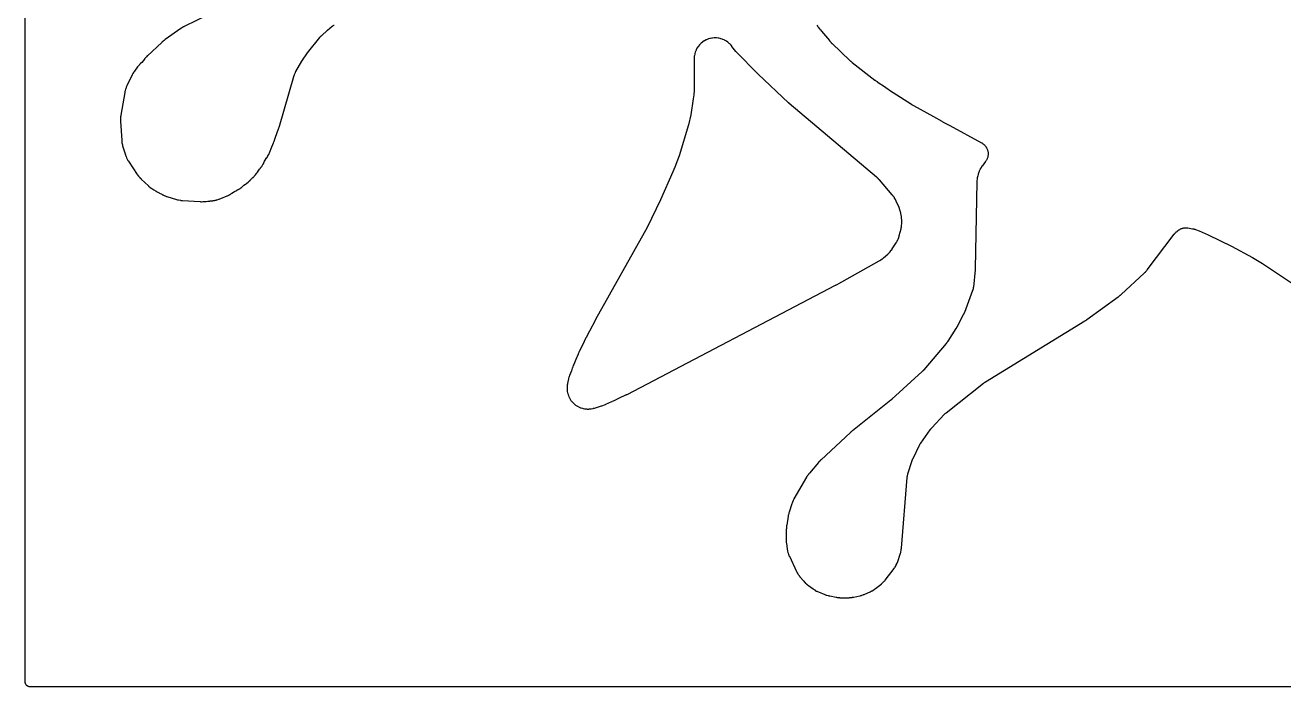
# Model space of a CAD drawing. Header units: millimetres. Extents: x 0 to 300, y 0 to 300.
# Drawn here: x -0.1 to 150, y -0.1 to 78.8 of the extents above; entities that cross this region are included whole.
import ezdxf

# ---------------------------------------------------------------- set-up
doc = ezdxf.new("R2010")
doc.units = ezdxf.units.MM
doc.layers.add('CUT', color=7, linetype='CONTINUOUS')

msp = doc.modelspace()

# ---------------------------------------------------------------- linework, layer by layer
at = {"layer": 'CUT'}
for points in [[(298.5625, -0.0625), (1.4375, -0.0625), (0.5522, -0.0625), (0.4788, -0.0589), (0.4206, -0.0503), (0.3635, -0.036), (0.3082, -0.0162), (0.255, 0.009), (0.2046, 0.0392), (0.1573, 0.0743), (0.1137, 0.1137), (0.0743, 0.1573), (0.0392, 0.2046), (0.009, 0.255), (-0.0162, 0.3082), (-0.036, 0.3635), (-0.0503, 0.4206), (-0.0589, 0.4788), (-0.0625, 0.5522), (-0.0625, 1.4375), (-0.0625, 298.5625)], [(21.6076, 80.0129), (18.9864, 78.7396), (18.9754, 78.7341), (18.9047, 78.698), (18.8939, 78.6923), (18.8518, 78.6697), (18.8306, 78.6577), (18.6939, 78.577), (18.6731, 78.5641), (18.633, 78.5382), (18.6228, 78.5314), (18.5571, 78.4869), (18.547, 78.48), (18.5339, 78.4708), (18.5188, 78.4606), (18.507, 78.4525), (16.6224, 77.122), (16.6061, 77.11), (16.501, 77.0304), (16.485, 77.0179), (16.3567, 76.9136), (16.3411, 76.9005), (16.2417, 76.8139), (16.2266, 76.8004), (14.5145, 75.2053), (14.4989, 75.1904), (14.3999, 75.0912), (14.3849, 75.0756), (14.2652, 74.9468), (14.2508, 74.9308), (14.1591, 74.8247), (14.1453, 74.8082), (13.8266, 74.4116), (13.6726, 74.2589), (13.664, 74.2502), (13.6088, 74.1932), (13.6004, 74.1844), (13.5679, 74.1495), (13.5517, 74.1313), (13.4486, 74.0108), (13.4331, 73.992), (13.4035, 73.9545), (13.3961, 73.9449), (13.3483, 73.8816), (13.341, 73.8718), (12.9716, 73.3619), (12.9642, 73.3515), (12.9174, 73.284), (12.9103, 73.2735), (12.883, 73.2323), (12.8695, 73.2109), (12.7847, 73.0701), (12.7721, 73.0482), (12.7483, 73.0048), (12.7424, 72.9937), (12.7045, 72.9207), (12.6988, 72.9095), (12.0691, 71.633), (12.0628, 71.6201), (12.0236, 71.5354), (12.0177, 71.5223), (11.9953, 71.4708), (11.9845, 71.4442), (11.9192, 71.2721), (11.9014, 71.2175), (11.8529, 71.0399), (11.846, 71.012), (11.8338, 70.9573), (11.8308, 70.9432), (11.8127, 70.8516), (11.8101, 70.8375), (11.8096, 70.8342), (11.343, 68.1326), (11.3403, 68.1153), (11.3242, 68.0026), (11.3219, 67.9853), (11.3143, 67.9174), (11.3113, 67.8825), (11.299, 67.6554), (11.2981, 67.6204), (11.2984, 67.5521), (11.2987, 67.5346), (11.3025, 67.4208), (11.3034, 67.4033), (11.4488, 65.079), (11.4503, 65.0607), (11.4613, 64.9421), (11.4633, 64.9238), (11.4721, 64.8529), (11.4778, 64.8166), (11.5215, 64.5826), (11.5294, 64.5467), (11.5468, 64.4774), (11.5515, 64.4597), (11.584, 64.3451), (11.5893, 64.3275), (11.8913, 63.375), (11.8924, 63.3716), (11.8968, 63.3582), (11.9265, 63.2716), (11.9312, 63.2583), (11.9503, 63.2067), (11.9607, 63.1805), (12.0311, 63.0143), (12.0555, 62.9635), (12.1413, 62.8046), (12.1553, 62.7801), (12.1836, 62.733), (12.191, 62.721), (12.2401, 62.6437), (12.2478, 62.6319), (13.3096, 61.0417), (13.3193, 61.0278), (13.383, 60.9379), (13.393, 60.9242), (13.4328, 60.8713), (13.454, 60.8448), (13.5962, 60.6766), (13.6188, 60.6514), (13.6643, 60.6033), (13.6761, 60.5912), (13.7542, 60.5134), (13.7664, 60.5016), (14.6459, 59.6724), (14.6594, 59.6601), (14.7482, 59.5814), (14.762, 59.5695), (14.8167, 59.5239), (14.8454, 59.5014), (15.0364, 59.3609), (15.0664, 59.3402), (15.1262, 59.3016), (15.1417, 59.2919), (15.2433, 59.2307), (15.2591, 59.2215), (15.5408, 59.063), (15.6752, 58.9746), (15.7343, 58.9404), (15.9298, 58.8417), (15.9551, 58.8299), (16.2121, 58.6853), (16.2259, 58.6777), (16.3167, 58.6298), (16.3307, 58.6226), (16.386, 58.5952), (16.4147, 58.582), (16.603, 58.5007), (16.6324, 58.489), (16.6902, 58.4676), (16.705, 58.4623), (16.8022, 58.4292), (16.8172, 58.4243), (17.9648, 58.067), (17.9821, 58.0619), (18.095, 58.0304), (18.1124, 58.0258), (18.1807, 58.009), (18.2159, 58.0014), (18.4462, 57.9591), (18.4819, 57.9537), (18.5516, 57.9452), (18.5696, 57.9433), (18.6863, 57.9325), (18.7042, 57.9312), (20.7846, 57.8032), (20.7957, 57.8026), (20.8731, 57.7993), (20.8846, 57.7989), (20.9354, 57.7977), (20.9599, 57.7976), (21.1125, 57.8002), (21.136, 57.8011), (21.1768, 57.8034), (21.1879, 57.8041), (21.2643, 57.8098), (21.2767, 57.8109), (21.4696, 57.8293), (21.4903, 57.8295), (21.5214, 57.8306), (21.7234, 57.8428), (21.7544, 57.8455), (21.8148, 57.8523), (21.8303, 57.8542), (21.9306, 57.8682), (21.946, 57.8705), (22.0101, 57.8811), (22.1459, 57.8941), (22.1598, 57.8956), (22.2496, 57.9063), (22.2634, 57.9082), (22.3172, 57.9158), (22.3446, 57.9204), (22.5199, 57.9539), (22.5741, 57.9668), (22.6601, 57.9917), (22.6897, 57.9975), (22.7073, 58.0012), (22.7756, 58.0168), (22.8104, 58.0258), (23.0344, 58.0912), (23.0686, 58.1023), (23.1345, 58.1259), (23.1513, 58.1322), (23.2601, 58.1748), (23.2767, 58.1816), (24.0359, 58.506), (24.0482, 58.5114), (24.128, 58.5476), (24.1402, 58.5533), (24.1877, 58.5761), (24.2117, 58.5884), (24.3659, 58.6713), (24.3893, 58.6846), (24.4345, 58.7116), (24.446, 58.7187), (24.5202, 58.7653), (24.5315, 58.7726), (24.5714, 58.7989), (24.8748, 58.9992), (25.1786, 59.1499), (25.1899, 59.1557), (25.2632, 59.194), (25.2744, 59.2), (25.318, 59.224), (25.34, 59.2367), (25.4795, 59.3214), (25.5219, 59.3496), (25.6537, 59.4458), (25.674, 59.4613), (25.7129, 59.4923), (25.7227, 59.5003), (25.7863, 59.5532), (25.796, 59.5615), (26.0156, 59.7521), (26.2, 59.8739), (26.2119, 59.8819), (26.2887, 59.9354), (26.3005, 59.9437), (26.3459, 59.9769), (26.3687, 59.9945), (26.5123, 60.1105), (26.5553, 60.1488), (26.6871, 60.278), (26.7072, 60.2986), (26.7455, 60.3399), (26.7551, 60.3506), (26.8171, 60.4207), (26.8265, 60.4317), (26.904, 60.5238), (27.0961, 60.6907), (27.1066, 60.7), (27.1742, 60.7616), (27.1845, 60.7712), (27.2243, 60.8092), (27.2442, 60.8291), (27.3688, 60.9597), (27.4057, 61.0022), (27.5175, 61.1439), (27.5344, 61.1664), (27.5664, 61.2111), (27.5744, 61.2227), (27.6259, 61.2983), (27.6337, 61.3101), (27.8609, 61.6615), (27.9796, 61.8027), (27.9913, 61.8169), (28.0652, 61.9105), (28.0764, 61.9251), (28.119, 61.9826), (28.14, 62.0127), (28.2701, 62.2126), (28.2891, 62.244), (28.3244, 62.3063), (28.3332, 62.3224), (28.3889, 62.4279), (28.3972, 62.4443), (28.4902, 62.6346), (28.7615, 63.0543), (28.7699, 63.0676), (28.8233, 63.1551), (28.8313, 63.1687), (28.862, 63.2221), (28.877, 63.2498), (28.9696, 63.4326), (28.9831, 63.4611), (29.008, 63.5174), (29.0141, 63.5319), (29.0531, 63.6267), (29.0589, 63.6413), (29.3301, 64.3537), (29.4635, 64.6266), (29.4689, 64.6382), (29.5039, 64.7137), (29.5091, 64.7254), (29.5291, 64.7712), (29.5389, 64.7948), (29.5988, 64.9499), (29.6076, 64.974), (29.6236, 65.0213), (29.6276, 65.0335), (29.6526, 65.1128), (29.6563, 65.1251), (29.7631, 65.4913), (30.1445, 66.4932), (30.1489, 66.5051), (30.1766, 66.5828), (30.1807, 66.5948), (30.2135, 66.693), (30.2173, 66.7051), (30.2417, 66.7839), (30.2454, 66.796), (31.9501, 72.744), (32.0403, 72.9498), (32.1493, 73.1983), (32.1869, 73.2842), (32.1969, 73.3069), (32.9395, 74.571), (33.5991, 75.5625), (35.0618, 77.3904), (35.0683, 77.3985), (35.0788, 77.4113), (35.106, 77.443), (35.1532, 77.4954), (35.1746, 77.5183), (35.1761, 77.5199), (35.1933, 77.5371), (35.2229, 77.5648), (35.2494, 77.5887), (35.9931, 78.2332), (36.5581, 78.719), (36.569, 78.7282), (36.5795, 78.737), (36.6137, 78.7633), (36.6387, 78.7819), (36.6405, 78.7832), (36.6662, 78.8009), (36.7246, 78.8397), (36.7598, 78.8619)], [(94.3033, 78.867), (94.4288, 78.6882), (94.4351, 78.6794), (94.4796, 78.6185), (94.4863, 78.6095), (94.5162, 78.5701), (94.5214, 78.5635), (94.5411, 78.5375), (94.5558, 78.5191), (94.6491, 78.4061), (94.6638, 78.389), (94.6899, 78.3597), (94.6971, 78.3518), (94.747, 78.2978), (94.7552, 78.2891), (94.8876, 78.1514), (95.823, 77.0058), (95.8351, 76.9914), (95.9153, 76.8992), (95.9279, 76.8853), (96.0321, 76.7728), (96.0451, 76.7592), (96.1309, 76.6723), (96.1443, 76.6591), (98.266, 74.6395), (98.2769, 74.6294), (98.3487, 74.5643), (98.3599, 74.5545), (98.4521, 74.4751), (98.4635, 74.4655), (98.5384, 74.4041), (98.5501, 74.3948), (101.255, 72.2896), (101.2649, 72.2821), (101.3294, 72.234), (101.3394, 72.2267), (101.4216, 72.168), (101.4317, 72.1609), (101.4981, 72.1155), (101.5084, 72.1087), (102.524, 71.445), (102.7633, 71.2626), (102.772, 71.2561), (102.8329, 71.2114), (102.8424, 71.2046), (102.9194, 71.1504), (102.9288, 71.1439), (102.9905, 71.1022), (103.0007, 71.0954), (105.6075, 69.4091), (105.6162, 69.4036), (105.6769, 69.3658), (105.6863, 69.36), (105.7629, 69.3143), (105.7722, 69.3088), (105.8333, 69.2738), (105.8434, 69.2681), (108.2494, 67.9496), (109.2287, 67.3844), (109.2348, 67.3809), (109.2776, 67.3568), (109.2842, 67.3532), (109.338, 67.3239), (109.3445, 67.3203), (109.3873, 67.2977), (109.3943, 67.2941), (110.18, 66.8915), (113.9495, 64.8257), (113.9886, 64.803), (114.0593, 64.7595), (114.1339, 64.7083), (114.1818, 64.6717), (114.2508, 64.6132), (114.2948, 64.572), (114.3577, 64.5068), (114.3973, 64.4614), (114.4533, 64.3903), (114.4881, 64.3411), (114.5367, 64.2647), (114.5664, 64.2123), (114.6071, 64.1314), (114.6314, 64.0762), (114.6637, 63.9917), (114.6823, 63.9344), (114.706, 63.847), (114.7188, 63.7881), (114.7335, 63.6988), (114.7404, 63.6389), (114.7461, 63.5485), (114.7468, 63.4883), (114.7434, 63.3978), (114.7381, 63.3378), (114.7256, 63.2481), (114.7143, 63.1889), (114.6929, 63.101), (114.6757, 63.0432), (114.6456, 62.9579), (114.6227, 62.9021), (114.5841, 62.8202), (114.5557, 62.7671), (114.5091, 62.6895), (114.4628, 62.6206), (114.4367, 62.5836), (114.0226, 62.0293), (114.0144, 62.0181), (113.9619, 61.9442), (113.9539, 61.9328), (113.9234, 61.8877), (113.9083, 61.8642), (113.8151, 61.7118), (113.7883, 61.6629), (113.7107, 61.5046), (113.6886, 61.4535), (113.6252, 61.2864), (113.6159, 61.2601), (113.5989, 61.2083), (113.5948, 61.195), (113.5686, 61.1083), (113.5647, 61.0949), (113.499, 60.8573), (113.4958, 60.8452), (113.4757, 60.7661), (113.4727, 60.7539), (113.4617, 60.7061), (113.4565, 60.6815), (113.4267, 60.5232), (113.4195, 60.4735), (113.4031, 60.3134), (113.401, 60.2883), (113.398, 60.2393), (113.3974, 60.2268), (113.3942, 60.1452), (113.3938, 60.1327), (113.2028, 49.8461), (113.2026, 49.837), (113.202, 49.8159), (113.2017, 49.8068), (113.2012, 49.7958), (113.2008, 49.7867), (113.1998, 49.7656), (113.1993, 49.7565), (113.1984, 49.7418), (113.1979, 49.7328), (113.1964, 49.7116), (113.1957, 49.7026), (113.1949, 49.6915), (113.1941, 49.6825), (113.1922, 49.6614), (113.1914, 49.6524), (112.989, 47.6198), (112.988, 47.6101), (112.9863, 47.5949), (112.9812, 47.5564), (112.9736, 47.5071), (112.9607, 47.4404), (112.9455, 47.375), (112.9276, 47.3094), (112.9127, 47.2618), (112.9003, 47.2251), (112.895, 47.2106), (112.8917, 47.2015), (111.9112, 44.5817), (111.9058, 44.5678), (111.8932, 44.5356), (111.8877, 44.5219), (111.8808, 44.5052), (111.875, 44.4915), (111.8613, 44.4598), (111.8553, 44.4462), (111.8455, 44.4244), (111.8393, 44.411), (111.8245, 44.3797), (111.8181, 44.3663), (111.8101, 44.3501), (111.8035, 44.3369), (111.7877, 44.3061), (111.7808, 44.293), (110.9973, 42.8236), (110.9939, 42.8173), (110.9859, 42.8027), (110.9825, 42.7964), (110.9744, 42.7817), (110.97, 42.774), (110.9598, 42.756), (110.9554, 42.7483), (110.9483, 42.736), (110.9439, 42.7284), (110.9335, 42.7109), (110.929, 42.7034), (110.9264, 42.6992), (110.921, 42.6904), (110.9082, 42.6698), (110.9027, 42.661), (109.9364, 41.1466), (109.9281, 41.1339), (109.9086, 41.1043), (109.9001, 41.0918), (109.8899, 41.0769), (109.8813, 41.0646), (109.861, 41.036), (109.8522, 41.0239), (109.8378, 41.0044), (109.8288, 40.9923), (109.8074, 40.9644), (109.7982, 40.9525), (109.7868, 40.9381), (109.7774, 40.9264), (109.7552, 40.8992), (109.7456, 40.8876), (107.0962, 37.7542), (107.0869, 37.7434), (107.0649, 37.7182), (107.0554, 37.7075), (107.0437, 37.6945), (107.034, 37.684), (107.0112, 37.6595), (107.0014, 37.6491), (106.9854, 37.6325), (106.9754, 37.6222), (106.9519, 37.5985), (106.9417, 37.5884), (106.9292, 37.5762), (106.9189, 37.5663), (106.8946, 37.5433), (106.8841, 37.5336), (103.2795, 34.2317), (103.2747, 34.2273), (103.2636, 34.2173), (103.2588, 34.213), (103.2475, 34.2029), (103.2415, 34.1976), (103.2275, 34.1854), (103.2214, 34.1801), (103.2117, 34.1718), (103.2057, 34.1667), (103.1917, 34.1549), (103.1857, 34.1498), (103.1824, 34.1471), (103.1751, 34.1411), (103.1581, 34.1273), (103.1508, 34.1214), (98.5611, 30.4762), (98.5524, 30.4692), (98.4928, 30.42), (98.4837, 30.4124), (98.4105, 30.3495), (98.4017, 30.3418), (98.3449, 30.291), (98.3356, 30.2826), (94.8198, 27.0078), (94.8077, 26.9962), (94.7302, 26.9198), (94.7184, 26.9079), (94.6238, 26.8093), (94.6124, 26.7971), (94.5392, 26.7165), (94.5281, 26.7039), (93.4396, 25.4354), (93.4305, 25.4246), (93.3725, 25.3536), (93.3637, 25.3426), (93.3298, 25.2992), (93.313, 25.2765), (93.2073, 25.1269), (93.1916, 25.1035), (93.162, 25.0571), (93.1545, 25.0451), (93.107, 24.9668), (93.0999, 24.9546), (91.5985, 22.3395), (91.591, 22.3261), (91.5434, 22.2379), (91.5362, 22.2242), (91.509, 22.1706), (91.4957, 22.1427), (91.4143, 21.9597), (91.4025, 21.9312), (91.3809, 21.875), (91.3756, 21.8605), (91.342, 21.7661), (91.3371, 21.7515), (91.0196, 20.7791), (91.0163, 20.7685), (90.9936, 20.6945), (90.9903, 20.6834), (90.9764, 20.6345), (90.9702, 20.6109), (90.9343, 20.4626), (90.9293, 20.4396), (90.9212, 20.3995), (90.9192, 20.3887), (90.9055, 20.3133), (90.9034, 20.301), (90.7276, 19.202), (90.7246, 19.1807), (90.7075, 19.0421), (90.7053, 19.0208), (90.6901, 18.8463), (90.6886, 18.8248), (90.6814, 18.6853), (90.6807, 18.6639), (90.6639, 17.5579), (90.6638, 17.5469), (90.6641, 17.4696), (90.6642, 17.4581), (90.6654, 17.4075), (90.6664, 17.3831), (90.676, 17.2313), (90.6779, 17.2078), (90.6821, 17.1673), (90.6833, 17.1564), (90.6925, 17.0805), (90.6941, 17.0683), (90.7966, 16.3475), (90.7989, 16.3325), (90.8151, 16.2362), (90.8178, 16.2214), (90.8289, 16.1637), (90.8354, 16.1343), (90.8816, 15.9471), (90.8989, 15.8895), (90.9635, 15.7078), (90.9743, 15.6797), (90.9968, 15.6254), (91.0027, 15.6116), (91.0423, 15.5222), (91.0486, 15.5085), (91.9019, 13.7068), (91.9076, 13.6951), (91.9456, 13.6192), (91.9515, 13.6076), (91.9753, 13.5626), (91.988, 13.5397), (92.0725, 13.3954), (92.1008, 13.3515), (92.1975, 13.215), (92.213, 13.194), (92.2443, 13.1537), (92.2524, 13.1435), (92.3058, 13.0777), (92.3141, 13.0676), (92.7662, 12.5345), (92.7783, 12.5206), (92.8584, 12.4318), (92.871, 12.4183), (92.9206, 12.3666), (92.9469, 12.3408), (93.1226, 12.1788), (93.1504, 12.1547), (93.206, 12.1094), (93.2205, 12.098), (93.3155, 12.0254), (93.3303, 12.0144), (93.8918, 11.6117), (93.9061, 11.6018), (93.9994, 11.5389), (94.0139, 11.5295), (94.0709, 11.4933), (94.1007, 11.4757), (94.2973, 11.3665), (94.3281, 11.3506), (94.3889, 11.3213), (94.4046, 11.314), (94.5074, 11.2681), (94.5233, 11.2613), (95.2672, 10.9544), (95.2811, 10.9489), (95.3716, 10.9142), (95.3856, 10.909), (95.4405, 10.8895), (95.4688, 10.8802), (95.6544, 10.8244), (95.6832, 10.8166), (95.7397, 10.8026), (95.7542, 10.7992), (95.8489, 10.7783), (95.8635, 10.7753), (96.6412, 10.6238), (96.6554, 10.6212), (96.748, 10.6055), (96.7622, 10.6033), (96.8181, 10.5952), (96.8468, 10.5917), (97.0336, 10.5737), (97.0624, 10.5716), (97.1188, 10.5689), (97.1332, 10.5684), (97.2271, 10.5662), (97.2416, 10.566), (98.0439, 10.5663), (98.0601, 10.5665), (98.1654, 10.5694), (98.1816, 10.57), (98.2447, 10.5734), (98.277, 10.5761), (98.4862, 10.5988), (98.5183, 10.6032), (98.5807, 10.6134), (98.5967, 10.6163), (98.7001, 10.6361), (98.716, 10.6394), (99.4606, 10.803), (99.4753, 10.8065), (99.5711, 10.8301), (99.5858, 10.8339), (99.643, 10.8495), (99.672, 10.8583), (99.8594, 10.9198), (99.888, 10.9301), (99.9432, 10.9514), (99.9573, 10.957), (100.0484, 10.9948), (100.0624, 11.0008), (100.6842, 11.2776), (100.7006, 11.2852), (100.8062, 11.3361), (100.8223, 11.3441), (100.8848, 11.3765), (100.9163, 11.3941), (101.1173, 11.5144), (101.1477, 11.5338), (101.2058, 11.5735), (101.2205, 11.5839), (101.3153, 11.6529), (101.3297, 11.6637), (101.9377, 12.1349), (101.9479, 12.1429), (102.0135, 12.1961), (102.0235, 12.2044), (102.0623, 12.2372), (102.0817, 12.2544), (102.2041, 12.3675), (102.2407, 12.4044), (102.3528, 12.5277), (102.3699, 12.5473), (102.4024, 12.5863), (102.4106, 12.5963), (102.4633, 12.6624), (102.4713, 12.6726), (103.5261, 14.0557), (103.5358, 14.0688), (103.5978, 14.1548), (103.6071, 14.1682), (103.6429, 14.2208), (103.6605, 14.2483), (103.7685, 14.4272), (103.7991, 14.4848), (103.887, 14.6744), (103.8999, 14.7044), (103.9235, 14.7635), (103.9293, 14.7787), (103.9659, 14.8782), (103.9713, 14.8936), (104.2577, 15.7427), (104.2633, 15.7602), (104.2978, 15.874), (104.3029, 15.8916), (104.3215, 15.9605), (104.33, 15.9961), (104.378, 16.229), (104.3843, 16.2651), (104.3944, 16.3358), (104.3967, 16.3539), (104.41, 16.4722), (104.4118, 16.4904), (105.0969, 24.9171), (105.0981, 24.9298), (105.1, 24.95), (105.1063, 25.0007), (105.1194, 25.086), (105.126, 25.1238), (105.1265, 25.1263), (105.1347, 25.1638), (105.155, 25.2476), (105.1685, 25.297), (105.1743, 25.3163), (105.1781, 25.3285), (105.6828, 26.9124), (105.6849, 26.9188), (105.6898, 26.9339), (105.6919, 26.9403), (105.6926, 26.9423), (105.7014, 26.9674), (105.7229, 27.0256), (105.7306, 27.0457), (105.7433, 27.0758), (105.7748, 27.1464), (105.789, 27.1765), (106.5607, 28.747), (106.5639, 28.7535), (106.5715, 28.7686), (106.5747, 28.7751), (106.5756, 28.7768), (106.5889, 28.8017), (106.6206, 28.8593), (106.6319, 28.8791), (106.6501, 28.9085), (106.6946, 28.9772), (106.7144, 29.0065), (107.8256, 30.5831), (107.8347, 30.5959), (107.8564, 30.6256), (107.8658, 30.6382), (107.8772, 30.6532), (107.8867, 30.6655), (107.9092, 30.6941), (107.9189, 30.7063), (107.9348, 30.7258), (107.9448, 30.7379), (107.9683, 30.7657), (107.9785, 30.7776), (107.9911, 30.7919), (108.0015, 30.8036), (108.0259, 30.8307), (108.0365, 30.8422), (109.5172, 32.422), (109.5219, 32.427), (109.5329, 32.4385), (109.5376, 32.4434), (109.539, 32.4449), (109.5579, 32.4639), (109.6026, 32.5074), (109.6182, 32.5223), (109.6428, 32.5441), (109.702, 32.5945), (109.7279, 32.6158), (114.188, 36.14), (114.1986, 36.1482), (114.2233, 36.1671), (114.234, 36.1752), (114.247, 36.1848), (114.2577, 36.1927), (114.2829, 36.2108), (114.2937, 36.2185), (114.3114, 36.2308), (114.3223, 36.2384), (114.3481, 36.2558), (114.3592, 36.2631), (114.3728, 36.272), (114.3839, 36.2793), (114.4102, 36.2959), (114.4215, 36.3029), (126.2702, 43.5717), (126.2792, 43.5774), (126.3419, 43.6174), (126.3515, 43.6236), (126.4287, 43.675), (126.438, 43.6813), (126.4983, 43.7231), (126.5081, 43.73), (130.2621, 46.4441), (130.2767, 46.4549), (130.3703, 46.527), (130.3845, 46.5383), (130.4992, 46.6323), (130.5131, 46.6441), (130.6022, 46.7217), (130.6157, 46.7338), (133.354, 49.2706), (133.3636, 49.2796), (133.4251, 49.3392), (133.4345, 49.3485), (133.4707, 49.3851), (133.4888, 49.4042), (133.6037, 49.5312), (133.6209, 49.5511), (133.6538, 49.5907), (133.6621, 49.601), (133.7153, 49.6681), (133.7233, 49.6785), (136.9389, 53.927), (136.9459, 53.9362), (136.9571, 53.9507), (136.9865, 53.9864), (137.0375, 54.0455), (137.0606, 54.0713), (137.0623, 54.0731), (137.0864, 54.098), (137.1418, 54.153), (137.1755, 54.1847), (137.1891, 54.1969), (137.1978, 54.2046), (137.3038, 54.2971), (137.3374, 54.3249), (137.4, 54.3744), (137.4708, 54.425), (137.5196, 54.4564), (137.595, 54.5), (137.6466, 54.5265), (137.7259, 54.5626), (137.7797, 54.584), (137.8621, 54.6122), (137.9178, 54.6283), (138.0026, 54.6484), (138.0596, 54.6591), (138.1459, 54.6709), (138.2036, 54.676), (138.2907, 54.6794), (138.3487, 54.6789), (138.4356, 54.6739), (138.515, 54.6655), (138.5582, 54.6599), (139.1113, 54.5739), (139.1228, 54.572), (139.141, 54.569), (139.1867, 54.56), (139.2635, 54.5429), (139.2975, 54.5347), (139.2998, 54.5341), (139.3335, 54.5245), (139.4087, 54.5015), (139.4529, 54.4867), (139.4703, 54.4804), (139.4812, 54.4764), (139.8874, 54.3228), (140.9658, 53.8543), (143.7528, 52.4955), (146.2532, 51.1361), (147.4663, 50.4094), (147.7133, 50.2615), (151.9852, 47.4191)]]:
    msp.add_lwpolyline(points, dxfattribs=at)
msp.add_lwpolyline([(64.6079, 34.9901), (64.6222, 34.9331), (64.6759, 34.7552), (64.6956, 34.6998), (64.7665, 34.528), (64.7915, 34.4748), (64.8789, 34.3108), (64.909, 34.2603), (65.012, 34.1056), (65.047, 34.0583), (65.1646, 33.9144), (65.204, 33.8708), (65.3351, 33.7391), (65.3786, 33.6995), (65.522, 33.5813), (65.5691, 33.5462), (65.7234, 33.4425), (65.7738, 33.4122), (65.9375, 33.3242), (65.9905, 33.2989), (66.1621, 33.2273), (66.2174, 33.2074), (66.395, 33.1529), (66.452, 33.1385), (66.6342, 33.1017), (66.6923, 33.0928), (66.8772, 33.074), (66.9359, 33.071), (67.1218, 33.0704), (67.1805, 33.073), (67.3655, 33.0906), (67.4237, 33.099), (67.6086, 33.1351), (67.6374, 33.1415), (67.6931, 33.1552), (67.7073, 33.1589), (67.7995, 33.184), (67.8136, 33.1881), (68.6492, 33.4381), (68.6701, 33.4448), (68.8051, 33.4906), (68.8257, 33.498), (68.9929, 33.5617), (69.0132, 33.5699), (69.1445, 33.6255), (69.1646, 33.6344), (69.8621, 33.9603), (69.919, 33.9806), (69.9384, 33.9878), (70.0635, 34.0374), (70.0826, 34.0453), (70.2372, 34.1128), (70.2561, 34.1214), (70.3774, 34.1795), (70.3959, 34.1887), (70.7832, 34.3906), (71.5395, 34.7439), (71.5452, 34.7466), (71.585, 34.7657), (71.5911, 34.7687), (71.6404, 34.793), (71.6464, 34.796), (71.6851, 34.8157), (71.6915, 34.819), (96.5636, 47.8294), (96.5673, 47.8313), (96.5925, 47.8447), (96.5964, 47.8468), (96.6277, 47.8637), (96.6315, 47.8658), (96.6561, 47.8793), (96.6601, 47.8816), (101.7565, 50.7391), (101.7698, 50.7467), (101.8553, 50.7976), (101.8683, 50.8056), (101.9189, 50.8374), (101.9444, 50.8544), (102.107, 50.9688), (102.1316, 50.9871), (102.1786, 51.0239), (102.1906, 51.0335), (102.2673, 51.0968), (102.279, 51.1067), (102.7705, 51.5335), (102.7812, 51.5431), (102.8501, 51.6058), (102.8606, 51.6156), (102.9011, 51.6543), (102.9213, 51.6746), (103.0479, 51.8078), (103.0854, 51.8512), (103.1987, 51.9959), (103.2159, 52.0189), (103.2483, 52.0646), (103.2564, 52.0764), (103.3085, 52.1537), (103.3164, 52.1657), (103.7841, 52.8973), (103.7926, 52.911), (103.8465, 53.0005), (103.8547, 53.0144), (103.8856, 53.0691), (103.9007, 53.0975), (103.9925, 53.2821), (104.018, 53.3411), (104.0896, 53.5344), (104.0999, 53.5649), (104.1185, 53.6249), (104.1231, 53.6403), (104.1513, 53.741), (104.1555, 53.7565), (104.3605, 54.5692), (104.3637, 54.5827), (104.3836, 54.67), (104.3865, 54.6835), (104.3973, 54.7363), (104.4021, 54.7634), (104.4295, 54.938), (104.4355, 54.9928), (104.4466, 55.1692), (104.4477, 55.1967), (104.4487, 55.2505), (104.4487, 55.2643), (104.4482, 55.3539), (104.448, 55.3677), (104.4401, 55.6439), (104.4396, 55.6561), (104.4357, 55.7351), (104.435, 55.7473), (104.4317, 55.7947), (104.4295, 55.819), (104.4122, 55.9762), (104.4091, 56.0003), (104.4019, 56.0473), (104.4, 56.0593), (104.3865, 56.1373), (104.3844, 56.1493), (104.3283, 56.4394), (104.3249, 56.4557), (104.3014, 56.5613), (104.2976, 56.5776), (104.2817, 56.6406), (104.2727, 56.6726), (104.2083, 56.8792), (104.1976, 56.9107), (104.1748, 56.9715), (104.1688, 56.9871), (104.1281, 57.0874), (104.1216, 57.1027), (103.7879, 57.8642), (103.7817, 57.8778), (103.7403, 57.9662), (103.7338, 57.9797), (103.7076, 58.0321), (103.6935, 58.0586), (103.5991, 58.2262), (103.5671, 58.277), (103.4564, 58.4343), (103.4385, 58.4584), (103.4024, 58.5046), (103.393, 58.5163), (103.331, 58.5917), (103.3214, 58.6032), (101.7789, 60.3858), (101.7717, 60.3941), (101.7203, 60.4512), (101.7126, 60.4597), (101.6782, 60.4965), (101.6613, 60.5139), (101.5537, 60.6203), (101.5368, 60.6364), (101.5069, 60.6638), (101.4987, 60.6711), (101.4417, 60.7213), (101.4324, 60.7294), (91.0391, 69.5151), (91.0276, 69.5249), (91.0159, 69.535), (91.0119, 69.5384), (91.0022, 69.5469), (90.9981, 69.5505), (90.9914, 69.5564), (90.9873, 69.5601), (90.9779, 69.5685), (90.9743, 69.5717), (90.9665, 69.5788), (90.9556, 69.5888), (90.9509, 69.5933), (87.3118, 72.9868), (84.6716, 75.7175), (84.2013, 76.3205), (84.192, 76.3322), (84.1304, 76.4071), (84.1208, 76.4185), (84.0828, 76.4626), (84.0627, 76.4847), (83.9307, 76.6231), (83.8874, 76.6642), (83.7444, 76.787), (83.6972, 76.8236), (83.5426, 76.9316), (83.4921, 76.9633), (83.3275, 77.0555), (83.2741, 77.082), (83.1012, 77.1574), (83.0454, 77.1785), (82.8659, 77.2363), (82.8083, 77.2517), (82.6239, 77.2914), (82.565, 77.3011), (82.3776, 77.3223), (82.3181, 77.326), (82.1295, 77.3285), (82.0699, 77.3263), (81.882, 77.3101), (81.8229, 77.302), (81.6375, 77.2671), (81.5795, 77.2532), (81.3985, 77.2001), (81.3422, 77.1805), (81.1674, 77.1097), (81.1132, 77.0846), (80.9463, 76.9968), (80.895, 76.9665), (80.7376, 76.8625), (80.6895, 76.8272), (80.5432, 76.7082), (80.4989, 76.6683), (80.3652, 76.5353), (80.325, 76.4912), (80.2051, 76.3455), (80.1696, 76.2977), (80.0647, 76.1409), (80.0341, 76.0897), (79.9454, 75.9232), (79.92, 75.8693), (79.8482, 75.6949), (79.8283, 75.6386), (79.7742, 75.4579), (79.76, 75.4), (79.7241, 75.2148), (79.7157, 75.1558), (79.6981, 74.9654), (79.6961, 74.9356), (79.6937, 74.8774), (79.6932, 74.8625), (79.6916, 74.7655), (79.6915, 74.7506), (79.7156, 71.5817), (79.7002, 71.2941), (79.6867, 71.0415), (79.6488, 70.5403), (79.5769, 70.0543), (79.2972, 68.1689), (79.0122, 66.9697), (77.8936, 63.2849), (77.6945, 62.7555), (77.3743, 61.9043), (77.1717, 61.3659), (75.6912, 58.0059), (74.111, 54.7187), (67.9525, 43.7587), (67.9496, 43.7535), (67.9296, 43.7171), (67.9265, 43.7114), (67.9021, 43.6658), (67.8992, 43.6602), (67.8802, 43.6239), (67.8772, 43.6179), (67.2303, 42.3435), (66.8929, 41.7455), (66.8868, 41.7345), (66.8481, 41.6625), (66.8423, 41.6513), (66.7956, 41.5598), (66.79, 41.5486), (66.7543, 41.4749), (66.749, 41.4636), (66.4227, 40.7521), (66.0046, 39.9282), (65.9987, 39.9163), (65.9613, 39.8383), (65.9556, 39.8263), (65.9109, 39.7274), (65.9055, 39.7152), (65.8716, 39.6357), (65.8665, 39.6234), (65.6001, 38.9583), (65.3393, 38.3895), (65.3318, 38.3725), (65.2849, 38.2611), (65.2779, 38.2438), (65.2233, 38.1023), (65.2169, 38.0848), (65.1769, 37.9707), (65.1711, 37.9531), (65.0724, 37.6406), (64.8402, 37.0609), (64.8352, 37.048), (64.8038, 36.964), (64.7991, 36.951), (64.7813, 36.9), (64.7729, 36.8737), (64.7218, 36.7018), (64.7145, 36.6751), (64.7015, 36.6228), (64.6984, 36.6093), (64.6788, 36.5217), (64.6759, 36.5082), (64.5976, 36.1154), (64.5949, 36.101), (64.5785, 36.0068), (64.5762, 35.9923), (64.5677, 35.9355), (64.5641, 35.9064), (64.5455, 35.7189), (64.5426, 35.6602), (64.5424, 35.4743), (64.5453, 35.4156), (64.5633, 35.2306), (64.5719, 35.1724)], close=True, dxfattribs=at)

doc.saveas('drawing.dxf')
